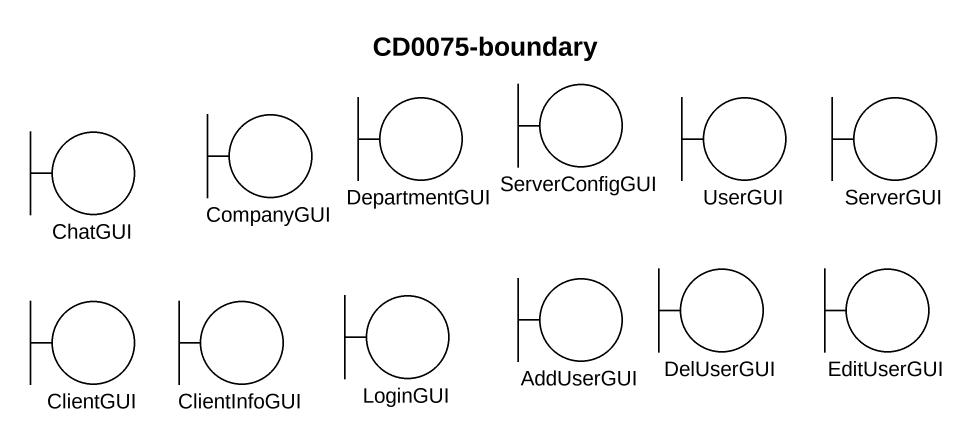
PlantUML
@startuml
title CD0075-boundary
boundary ServerConfigGUI
boundary ChatGUI
boundary CompanyGUI
boundary DepartmentGUI
boundary UserGUI
boundary ServerGUI
boundary ClientGUI
boundary ClientInfoGUI
boundary LoginGUI
boundary AddUserGUI
boundary DelUserGUI
boundary EditUserGUI
@enduml
